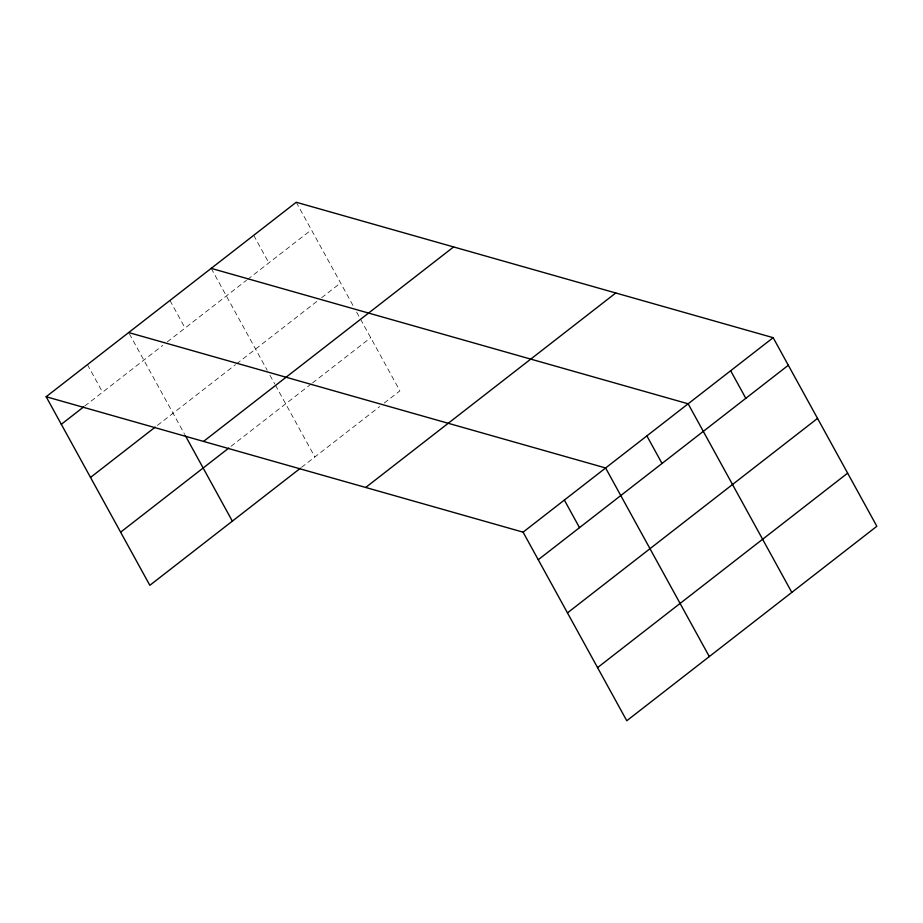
<?xml version="1.0" encoding="UTF-8"?>
<svg xmlns="http://www.w3.org/2000/svg" width="923" height="923" viewBox="0 0 923 923"><rect width="100%" height="100%" fill="white"/><g stroke="black" fill="none" stroke-linecap="round" stroke-linejoin="round"><path stroke-width="0.69" stroke-dasharray="4.62 3.46" d="M84.731 406.085L162.794 345.375M167.259 341.914L246.499 280.28M247.618 279.415L311.386 229.827M157.429 425.399L235.503 364.689M236.611 363.824L317.108 301.233M321.585 297.748L340.599 282.957M231.027 446.328L311.397 383.818M312.516 382.953L370.7 337.703M301.498 467.373L379.768 406.501M384.245 403.028L399.913 390.844L356.336 311.582M296.225 202.252L353.601 306.598M253.71 235.307L268.87 262.882M211.205 268.374L267.197 370.238M269.943 375.211L274.731 383.922M275.412 385.168L314.881 456.966M169.936 300.46L185.096 328.034M129.37 333.803L184.681 434.41M87.408 364.631L102.568 392.206"/><path stroke-width="1.38" d="M46.15 396.728L296.225 202.252L773.162 337.68L876.85 526.272L626.775 720.748L523.087 532.156L46.15 396.728L149.838 585.32L300.39 468.238M61.31 424.303L83.612 406.951M90.523 477.433L155.202 427.13M203.545 441.413L453.62 246.937M120.625 532.179L228.8 448.059M365.704 487.459L615.779 292.983M523.087 532.156L773.162 337.68M538.247 559.73L788.323 365.254M567.46 612.872L817.536 418.396M597.562 667.617L847.637 473.141M211.205 268.374L688.143 403.801L791.819 592.393M128.678 332.545L605.615 467.973L709.302 656.576M730.658 370.734L745.819 398.321M646.885 435.887L662.033 463.461M564.357 500.07L579.517 527.644M185.361 435.656L232.354 521.149"/></g></svg>
